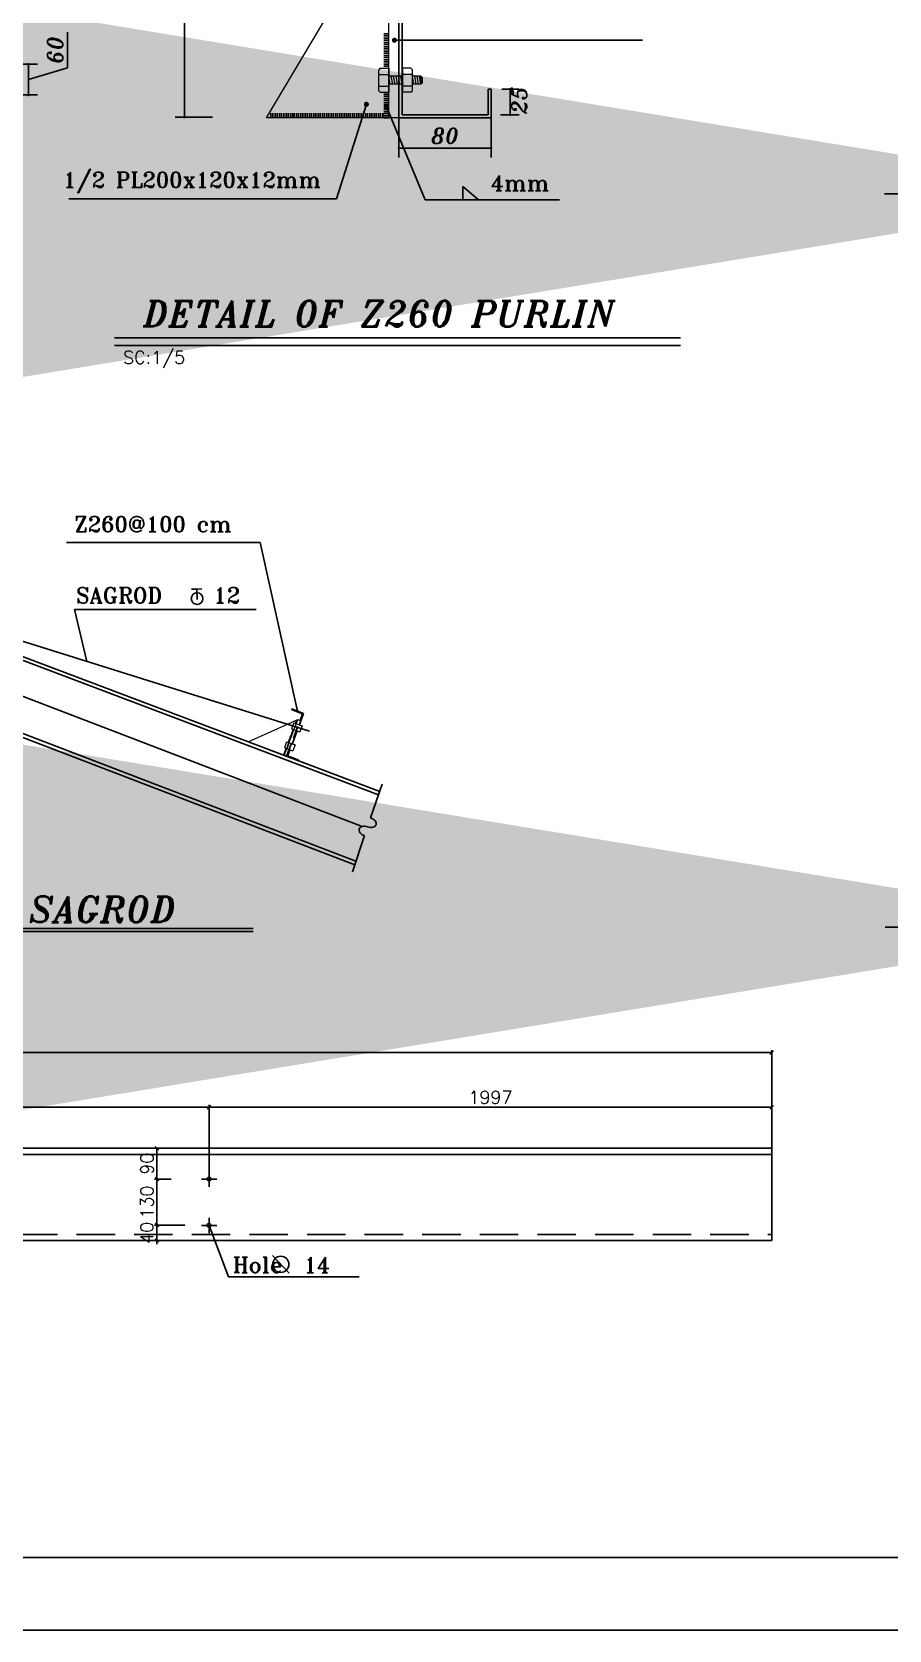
# Model space of a CAD drawing. Header units: inches. Extents: x 1387 to 2676, y -3554 to -2136.
# Drawn here: x 2529.76 to 2546.5, y -2767.19 to -2735.99 of the extents above; entities that cross this region are included whole.
import ezdxf
from ezdxf.enums import TextEntityAlignment as Align

# ---------------------------------------------------------------- set-up
doc = ezdxf.new("R2010")
doc.units = ezdxf.units.IN
doc.header["$MEASUREMENT"] = 0
doc.linetypes.add('ACAD_ISO04W100', pattern=[30, 24, -3, 0, -3])
doc.linetypes.add('HIDDEN', pattern=[0.375, 0.25, -0.125])
for name, color, linetype in [('1', 1, 'Continuous'), ('3', 3, 'HIDDEN'), ('3G', 3, 'Continuous'), ('4C', 4, 'Continuous'), ('6M', 6, 'Continuous'), ('DIM', 8, 'Continuous'), ('DIM1', 1, 'Continuous'), ('had', 2, 'Continuous'), ('lateral brace', 5, 'Continuous'), ('Layer1', 1, 'ACAD_ISO04W100'), ('Layer4', 118, 'Continuous'), ('TEX', 2, 'Continuous'), ('TEXT', 3, 'Continuous'), ('TEXT-1', 3, 'Continuous'), ('tir', 92, 'Continuous')]:
    doc.layers.add(name, color=color, linetype=linetype)
doc.layers.add('2', color=2, linetype='Continuous', lineweight=9)
doc.styles.add('GOTHIC', font='GOTHIC.TTF')
doc.styles.add('ITALICT', font='italict')
doc.styles.add('ROMANS', font='ROMANS')
doc.styles.add('ROMANT', font='romant')
doc.dimstyles.new('1-10', dxfattribs={"dimscale": 0, "dimtxt": 20, "dimasz": 25, "dimexe": 10, "dimexo": 10, "dimgap": 10, "dimtad": 0, "dimdec": 0, "dimtxsty": 'GOTHIC', "dimcen": 0, "dimclrd": 256, "dimclre": 256, "dimclrt": 1, "dimadec": 0, "dimazin": 0, "dimtfac": 1, "dimtdec": 0, "dimtofl": 0, "dimtmove": 2, "dimatfit": 3, "dimfxl": 1, "dimarcsym": 0})
doc.dimstyles.new('AXE', dxfattribs={"dimtxt": 0.25, "dimasz": 0.07, "dimexe": 0.05, "dimexo": 0, "dimgap": 0.07, "dimtad": 1, "dimdec": 8, "dimlfac": 100, "dimrnd": 1, "dimdsep": 46, "dimtxsty": 'ROMANS', "dimblk": 'OBLIQUE', "dimcen": 0.09, "dimclrd": 1, "dimclre": 1, "dimclrt": 2, "dimadec": 0, "dimazin": 0, "dimtfac": 0.9, "dimtdec": 8, "dimtix": 1, "dimtmove": 2, "dimatfit": 3, "dimldrblk": 'OBLIQUE', "dimfxl": 0.1, "dimtolj": 1, "dimarcsym": 0})
doc.dimstyles.new('FAZ1-2$0$NEW', dxfattribs={"dimtxt": 0.3, "dimasz": 0.05, "dimexe": 0.18, "dimexo": 0, "dimgap": 0.09, "dimtad": 1, "dimdec": 0, "dimlfac": 100, "dimzin": 0, "dimdsep": 46, "dimtxsty": 'ITALICT', "dimblk": 'DOT', "dimcen": 0.045, "dimclrt": 2, "dimadec": 0, "dimazin": 0, "dimtfac": 1, "dimtdec": 0, "dimtmove": 1, "dimatfit": 3, "dimldrblk": 'DOT', "dimfxl": 0.18, "dimtolj": 1, "dimtzin": 0, "dimarcsym": 0})

# ---------------------------------------------------------------- blocks, each defined once
blk = doc.blocks.new('_Dot')
at = {"layer": 'DIM', "color": 0, "lineweight": -2}
blk.add_line((-0.5, 0), (-1, 0), dxfattribs=at)
at = {"layer": 'DIM', "color": 0, "const_width": 0.5}
blk.add_lwpolyline([(-0.25, 0, 1), (0.25, 0, 1)], format="xyb", close=True, dxfattribs=at)
blk = doc.blocks.new('*D2634')
at = {"layer": 'Defpoints', "color": 0, "transparency": 16777216}
for p in [(2534.237034943983, -2732.453836855051), (2532.742278932439, -2737.653836855049), (2533.291034943963, -2737.653836855049)]:
    blk.add_point(p, dxfattribs=at)
at = {"layer": 'DIM1', "color": 0, "lineweight": -2, "transparency": 16777216}
for p, q in [((2534.237034943983, -2732.453836855051), (2532.562278932439, -2732.453836855051)), ((2532.742278932439, -2732.503836855051), (2532.742278932439, -2737.603836855049)), ((2533.291034943963, -2737.653836855049), (2532.562278932439, -2737.653836855049))]:
    blk.add_line(p, q, dxfattribs=at)
at = {"layer": 'DIM1', "color": 0, "lineweight": -2, "transparency": 16777216, "xscale": 0.05, "yscale": 0.05, "zscale": 0.05}
for p, rotation in [((2532.742278932439, -2732.453836855051), 90), ((2532.742278932439, -2737.653836855049), 270)]:
    blk.add_blockref('_Dot', p, dxfattribs=dict(at, rotation=rotation))
at = {"layer": 'DIM1', "color": 2, "lineweight": 15, "transparency": 16777216, "insert": (2532.502278932438, -2735.05383685505), "char_height": 0.3, "attachment_point": 5, "rotation": 90, "style": 'ITALICT'}
blk.add_mtext('\\A1;260', dxfattribs=at)
blk = doc.blocks.new('*D2637')
at = {"layer": 'Defpoints', "color": 0, "transparency": 16777216}
for p in [(2538.942352919075, -2737.109436551161), (2538.917009518125, -2737.609640426478), (2539.1017605075, -2737.609640426478)]:
    blk.add_point(p, dxfattribs=at)
at = {"layer": 'DIM1', "color": 0, "lineweight": -2, "transparency": 16777216}
for p, q in [((2538.942352919075, -2737.109436551161), (2539.2817605075, -2737.109436551161)), ((2539.1017605075, -2737.159436551161), (2539.1017605075, -2737.559640426478)), ((2538.917009518125, -2737.609640426478), (2539.2817605075, -2737.609640426478))]:
    blk.add_line(p, q, dxfattribs=at)
at = {"layer": 'DIM1', "color": 0, "lineweight": -2, "transparency": 16777216, "xscale": 0.05, "yscale": 0.05, "zscale": 0.05}
for p, rotation in [((2539.1017605075, -2737.109436551161), 90), ((2539.1017605075, -2737.609640426478), 270)]:
    blk.add_blockref('_Dot', p, dxfattribs=dict(at, rotation=rotation))
at = {"layer": 'DIM1', "color": 2, "lineweight": 15, "transparency": 16777216, "insert": (2539.281600945146, -2737.322686556567), "char_height": 0.3, "attachment_point": 5, "rotation": 90, "style": 'ITALICT'}
blk.add_mtext('\\A1;25', dxfattribs=at)
blk = doc.blocks.new('*D2647')
at = {"layer": 'Defpoints', "color": 0, "transparency": 16777216}
for p in [(2528.853410747383, -2736.621325354968), (2528.853410747383, -2737.221325354966), (2529.694540351238, -2737.221325354966)]:
    blk.add_point(p, dxfattribs=at)
at = {"layer": 'DIM1', "color": 0, "lineweight": -2, "transparency": 16777216}
for p, q in [((2530.459540351238, -2736.691825354967), (2530.459540351238, -2735.997539640681)), ((2528.853410747383, -2736.621325354968), (2529.874540351238, -2736.621325354968)), ((2529.694540351238, -2736.671325354968), (2529.694540351238, -2737.171325354966)), ((2529.694540351238, -2736.921325354967), (2530.459540351238, -2736.691825354967)), ((2528.853410747383, -2737.221325354966), (2529.874540351238, -2737.221325354966))]:
    blk.add_line(p, q, dxfattribs=at)
at = {"layer": 'DIM1', "color": 0, "lineweight": -2, "transparency": 16777216, "xscale": 0.05, "yscale": 0.05, "zscale": 0.05}
for p, rotation in [((2529.694540351238, -2736.621325354968), 90), ((2529.694540351238, -2737.221325354966), 270)]:
    blk.add_blockref('_Dot', p, dxfattribs=dict(at, rotation=rotation))
at = {"layer": 'DIM1', "color": 2, "lineweight": 15, "transparency": 16777216, "insert": (2530.219540351237, -2736.344682497824), "char_height": 0.3, "attachment_point": 5, "rotation": 90, "style": 'ITALICT'}
blk.add_mtext('\\A1;60', dxfattribs=at)
blk = doc.blocks.new('_Oblique')
at = {"color": 0, "linetype": 'ByBlock', "lineweight": -2}
blk.add_line((-0.5, -0.5), (0.5, 0.5), dxfattribs=at)
blk = doc.blocks.new('*D2651')
at = {"layer": 'Defpoints', "color": 0, "linetype": 'ByBlock', "transparency": 16777216}
for p in [(2544.211357490407, -2755.918715632013), (2500.261357490395, -2757.787296597127), (2544.211357490407, -2757.787296597127)]:
    blk.add_point(p, dxfattribs=at)
at = {"layer": 'DIM', "color": 1, "linetype": 'ByBlock', "lineweight": -2, "transparency": 16777216}
for p, q in [((2500.261357490395, -2757.787296597127), (2500.261357490395, -2755.868715632013)), ((2500.261357490395, -2755.918715632013), (2544.211357490407, -2755.918715632013)), ((2544.211357490407, -2757.787296597127), (2544.211357490407, -2755.868715632013))]:
    blk.add_line(p, q, dxfattribs=at)
at = {"layer": 'DIM', "color": 1, "linetype": 'ByBlock', "lineweight": -2, "transparency": 16777216, "xscale": 0.07, "yscale": 0.07, "zscale": 0.07, "rotation": 180}
blk.add_blockref('_Oblique', (2500.261357490395, -2755.918715632013), dxfattribs=at)
at = {"layer": 'DIM', "color": 1, "linetype": 'ByBlock', "lineweight": -2, "transparency": 16777216, "xscale": 0.07, "yscale": 0.07, "zscale": 0.07}
blk.add_blockref('_Oblique', (2544.211357490407, -2755.918715632013), dxfattribs=at)
at = {"layer": 'DIM', "color": 2, "linetype": 'ByBlock', "transparency": 16777216, "insert": (2522.236357490401, -2755.723715632013), "char_height": 0.25, "attachment_point": 5, "style": 'ROMANS'}
blk.add_mtext('\\A1;7994', dxfattribs=at)
blk = doc.blocks.new('*D2653')
at = {"layer": 'Defpoints', "color": 0, "transparency": 16777216}
for p in [(2536.931582642792, -2737.669908283622), (2538.731557572077, -2737.669908283622), (2536.931582642792, -2738.259554625243)]:
    blk.add_point(p, dxfattribs=at)
at = {"layer": 'DIM1', "color": 0, "lineweight": -2, "transparency": 16777216}
for p, q in [((2536.931582642792, -2737.669908283622), (2536.931582642792, -2738.439554625243)), ((2538.731557572077, -2737.669908283622), (2538.731557572077, -2738.439554625243)), ((2538.681557572077, -2738.259554625243), (2536.981582642792, -2738.259554625243))]:
    blk.add_line(p, q, dxfattribs=at)
at = {"layer": 'DIM1', "color": 0, "lineweight": -2, "transparency": 16777216, "xscale": 0.05, "yscale": 0.05, "zscale": 0.05, "rotation": 180}
blk.add_blockref('_Dot', (2536.931582642792, -2738.259554625243), dxfattribs=at)
at = {"layer": 'DIM1', "color": 0, "lineweight": -2, "transparency": 16777216, "xscale": 0.05, "yscale": 0.05, "zscale": 0.05}
blk.add_blockref('_Dot', (2538.731557572077, -2738.259554625243), dxfattribs=at)
at = {"layer": 'DIM1', "color": 2, "lineweight": 15, "transparency": 16777216, "insert": (2537.831570107434, -2738.019554625243), "char_height": 0.3, "attachment_point": 5, "style": 'ITALICT'}
blk.add_mtext('\\A1;80', dxfattribs=at)
blk = doc.blocks.new('*D2687')
at = {"layer": 'Defpoints', "color": 0, "linetype": 'ByBlock', "transparency": 16777216}
for p in [(2533.223857490404, -2756.986882684807), (2533.223857490404, -2758.42228072871), (2544.211357490407, -2758.687296597129)]:
    blk.add_point(p, dxfattribs=at)
at = {"layer": 'DIM', "color": 1, "linetype": 'ByBlock', "lineweight": -2, "transparency": 16777216}
for p, q in [((2533.223857490404, -2758.42228072871), (2533.223857490404, -2756.936882684807)), ((2544.211357490407, -2756.986882684807), (2533.223857490404, -2756.986882684807)), ((2544.211357490407, -2758.687296597129), (2544.211357490407, -2756.936882684807))]:
    blk.add_line(p, q, dxfattribs=at)
at = {"layer": 'DIM', "color": 1, "linetype": 'ByBlock', "lineweight": -2, "transparency": 16777216, "xscale": 0.07, "yscale": 0.07, "zscale": 0.07, "rotation": 180}
blk.add_blockref('_Oblique', (2533.223857490404, -2756.986882684807), dxfattribs=at)
at = {"layer": 'DIM', "color": 1, "linetype": 'ByBlock', "lineweight": -2, "transparency": 16777216, "xscale": 0.07, "yscale": 0.07, "zscale": 0.07}
blk.add_blockref('_Oblique', (2544.211357490407, -2756.986882684807), dxfattribs=at)
at = {"layer": 'DIM', "color": 2, "linetype": 'ByBlock', "transparency": 16777216, "insert": (2538.717607490405, -2756.791882684807), "char_height": 0.25, "attachment_point": 5, "style": 'ROMANS'}
blk.add_mtext('\\A1;1997', dxfattribs=at)
blk = doc.blocks.new('*D2688')
at = {"layer": 'Defpoints', "color": 0, "linetype": 'ByBlock', "transparency": 16777216}
for p in [(2522.236357490401, -2756.986882684761), (2522.236357490401, -2758.449476655909), (2533.223857490404, -2758.42228072871)]:
    blk.add_point(p, dxfattribs=at)
at = {"layer": 'DIM', "color": 1, "linetype": 'ByBlock', "lineweight": -2, "transparency": 16777216}
for p, q in [((2522.236357490401, -2758.449476655909), (2522.236357490401, -2756.936882684761)), ((2533.223857490404, -2756.986882684761), (2522.236357490401, -2756.986882684761)), ((2533.223857490404, -2758.42228072871), (2533.223857490404, -2756.936882684761))]:
    blk.add_line(p, q, dxfattribs=at)
at = {"layer": 'DIM', "color": 1, "linetype": 'ByBlock', "lineweight": -2, "transparency": 16777216, "xscale": 0.07, "yscale": 0.07, "zscale": 0.07, "rotation": 180}
blk.add_blockref('_Oblique', (2522.236357490401, -2756.986882684761), dxfattribs=at)
at = {"layer": 'DIM', "color": 1, "linetype": 'ByBlock', "lineweight": -2, "transparency": 16777216, "xscale": 0.07, "yscale": 0.07, "zscale": 0.07}
blk.add_blockref('_Oblique', (2533.223857490404, -2756.986882684761), dxfattribs=at)
at = {"layer": 'DIM', "color": 2, "linetype": 'ByBlock', "transparency": 16777216, "insert": (2527.730107490403, -2756.791882684761), "char_height": 0.25, "attachment_point": 5, "style": 'ROMANS'}
blk.add_mtext('\\A1;2000', dxfattribs=at)
blk = doc.blocks.new('*D2689')
at = {"layer": 'Defpoints', "color": 0, "linetype": 'ByBlock', "transparency": 16777216}
for p in [(2532.479161824359, -2757.787296597128), (2532.205384171123, -2758.387103990072), (2532.480187210572, -2758.387103990072)]:
    blk.add_point(p, dxfattribs=at)
at = {"layer": 'DIM', "color": 1, "linetype": 'ByBlock', "lineweight": -2, "transparency": 16777216}
for p, q in [((2532.479161824359, -2757.787296597128), (2532.155384171123, -2757.787296597128)), ((2532.205384171123, -2757.787296597128), (2532.205384171123, -2758.387103990072)), ((2532.480187210572, -2758.387103990072), (2532.155384171123, -2758.387103990072))]:
    blk.add_line(p, q, dxfattribs=at)
at = {"layer": 'DIM', "color": 1, "linetype": 'ByBlock', "lineweight": -2, "transparency": 16777216, "xscale": 0.07, "yscale": 0.07, "zscale": 0.07}
for p, rotation in [((2532.205384171123, -2757.787296597128), 90), ((2532.205384171123, -2758.387103990072), 270)]:
    blk.add_blockref('_Oblique', p, dxfattribs=dict(at, rotation=rotation))
at = {"layer": 'DIM', "color": 2, "linetype": 'ByBlock', "transparency": 16777216, "insert": (2532.010384171122, -2758.0872002936), "char_height": 0.25, "attachment_point": 5, "rotation": 90, "style": 'ROMANS'}
blk.add_mtext('\\A1;90', dxfattribs=at)
blk = doc.blocks.new('*D2690')
at = {"layer": 'Defpoints', "color": 0, "linetype": 'ByBlock', "transparency": 16777216}
for p in [(2532.480187210572, -2758.387103990072), (2532.20538417089, -2759.287296597128), (2532.749054197074, -2759.287296597128)]:
    blk.add_point(p, dxfattribs=at)
at = {"layer": 'DIM', "color": 1, "linetype": 'ByBlock', "lineweight": -2, "transparency": 16777216}
for p, q in [((2532.480187210572, -2758.387103990072), (2532.15538417089, -2758.387103990072)), ((2532.20538417089, -2758.387103990072), (2532.20538417089, -2759.287296597128)), ((2532.749054197074, -2759.287296597128), (2532.15538417089, -2759.287296597128))]:
    blk.add_line(p, q, dxfattribs=at)
at = {"layer": 'DIM', "color": 1, "linetype": 'ByBlock', "lineweight": -2, "transparency": 16777216, "xscale": 0.07, "yscale": 0.07, "zscale": 0.07}
for p, rotation in [((2532.20538417089, -2758.387103990072), 90), ((2532.20538417089, -2759.287296597128), 270)]:
    blk.add_blockref('_Oblique', p, dxfattribs=dict(at, rotation=rotation))
at = {"layer": 'DIM', "color": 2, "linetype": 'ByBlock', "transparency": 16777216, "insert": (2532.010384170889, -2758.8372002936), "char_height": 0.25, "attachment_point": 5, "rotation": 90, "style": 'ROMANS'}
blk.add_mtext('\\A1;130', dxfattribs=at)
blk = doc.blocks.new('*D2691')
at = {"layer": 'Defpoints', "color": 0, "linetype": 'ByBlock', "transparency": 16777216}
for p in [(2532.749054197074, -2759.287296597128), (2532.204358785376, -2759.587296597131), (2532.474552779077, -2759.587296597131)]:
    blk.add_point(p, dxfattribs=at)
at = {"layer": 'DIM', "color": 1, "linetype": 'ByBlock', "lineweight": -2, "transparency": 16777216}
for p, q in [((2532.204358785376, -2759.287296597128), (2532.204358785376, -2759.217296597128)), ((2532.749054197074, -2759.287296597128), (2532.154358785376, -2759.287296597128)), ((2532.204358785376, -2759.287296597128), (2532.204358785376, -2759.587296597131)), ((2532.474552779077, -2759.587296597131), (2532.154358785376, -2759.587296597131)), ((2532.204358785376, -2759.587296597131), (2532.204358785376, -2759.657296597131))]:
    blk.add_line(p, q, dxfattribs=at)
at = {"layer": 'DIM', "color": 1, "linetype": 'ByBlock', "lineweight": -2, "transparency": 16777216, "xscale": 0.07, "yscale": 0.07, "zscale": 0.07}
for p, rotation in [((2532.204358785376, -2759.287296597128), 270), ((2532.204358785376, -2759.587296597131), 90)]:
    blk.add_blockref('_Oblique', p, dxfattribs=dict(at, rotation=rotation))
at = {"layer": 'DIM', "color": 2, "linetype": 'ByBlock', "transparency": 16777216, "insert": (2532.009358785375, -2759.43729659713), "char_height": 0.25, "attachment_point": 5, "rotation": 90, "style": 'ROMANS'}
blk.add_mtext('\\A1;40', dxfattribs=at)

msp = doc.modelspace()

# ---------------------------------------------------------------- linework, layer by layer
at = {"layer": '1'}
for p, q in [((2536.730689785632, -2736.026442383025), (2536.636002900967, -2736.026442383025)), ((2536.730689785632, -2736.068793826062), (2536.636002900967, -2736.068793826062)), ((2536.730689785632, -2736.111145269106), (2536.636002900967, -2736.111145269106)), ((2536.730689785632, -2736.153496712142), (2536.636002900967, -2736.153496712142)), ((2536.730689785632, -2736.195848155186), (2536.636002900967, -2736.195848155186)), ((2536.730689785632, -2736.238199598223), (2536.636002900967, -2736.238199598223)), ((2536.730689785632, -2736.280551041267), (2536.636002900967, -2736.280551041267)), ((2536.730689785632, -2736.322902484304), (2536.636002900967, -2736.322902484304)), ((2536.730689785632, -2736.365253927348), (2536.636002900967, -2736.365253927348)), ((2536.730689785632, -2736.407605370385), (2536.636002900967, -2736.407605370385)), ((2536.730689785632, -2736.449956813429), (2536.636002900967, -2736.449956813429)), ((2536.843035958664, -2736.152135522121), (2541.686396498189, -2736.152135522121)), ((2536.730689785632, -2736.492308256473), (2536.636002900967, -2736.492308256473)), ((2536.730689785632, -2736.53465969951), (2536.636002900967, -2736.53465969951)), ((2536.730689785632, -2736.577011142554), (2536.636002900967, -2736.577011142554)), ((2536.730689785632, -2736.61936258559), (2536.636002900967, -2736.61936258559)), ((2536.730689785632, -2736.661714028634), (2536.636002900967, -2736.661714028634)), ((2536.730689785632, -2737.169226885666), (2536.730689785632, -2736.700476885666)), ((2536.999925408469, -2737.169226885666), (2536.999925408469, -2736.700476885666)), ((2536.730689785632, -2737.204042410174), (2536.636002900967, -2737.204042410174)), ((2536.730689785632, -2737.246393853211), (2536.636002900967, -2737.246393853211)), ((2536.730689785632, -2737.288745296255), (2536.636002900967, -2737.288745296255)), ((2536.730689785632, -2737.331096739292), (2536.636002900967, -2737.331096739292)), ((2536.730689785632, -2737.373448182336), (2536.636002900967, -2737.373448182336)), ((2534.429031082211, -2737.575221398942), (2534.429031082211, -2737.669908283622)), ((2534.47138252524, -2737.575221398942), (2534.47138252524, -2737.669908283622)), ((2534.51373396827, -2737.575221398942), (2534.51373396827, -2737.669908283622)), ((2534.556085411357, -2737.575221398942), (2534.556085411357, -2737.669908283622)), ((2534.598436854387, -2737.575221398942), (2534.598436854387, -2737.669908283622)), ((2534.640788297416, -2737.575221398942), (2534.640788297416, -2737.669908283622)), ((2534.640788297416, -2737.575221398942), (2534.640788297416, -2737.669908283622)), ((2534.683139740446, -2737.575221398942), (2534.683139740446, -2737.669908283622)), ((2534.725491183475, -2737.575221398942), (2534.725491183475, -2737.669908283622)), ((2534.767842626563, -2737.575221398942), (2534.767842626563, -2737.669908283622)), ((2534.810194069592, -2737.575221398942), (2534.810194069592, -2737.669908283622)), ((2534.852545512622, -2737.575221398942), (2534.852545512622, -2737.669908283622)), ((2534.886656577655, -2737.575221398942), (2534.886656577655, -2737.669908283622)), ((2534.929008020685, -2737.575221398942), (2534.929008020685, -2737.669908283622)), ((2534.971359463772, -2737.575221398942), (2534.971359463772, -2737.669908283622)), ((2535.013710906802, -2737.575221398942), (2535.013710906802, -2737.669908283622)), ((2535.056062349831, -2737.575221398942), (2535.056062349831, -2737.669908283622)), ((2535.098413792861, -2737.575221398942), (2535.098413792861, -2737.669908283622)), ((2535.14076523589, -2737.575221398942), (2535.14076523589, -2737.669908283622)), ((2535.14076523589, -2737.575221398942), (2535.14076523589, -2737.669908283622)), ((2535.183116678978, -2737.575221398942), (2535.183116678978, -2737.669908283622)), ((2535.225468122007, -2737.575221398942), (2535.225468122007, -2737.669908283622)), ((2535.267819565037, -2737.575221398942), (2535.267819565037, -2737.669908283622)), ((2535.310171008066, -2737.575221398942), (2535.310171008066, -2737.669908283622)), ((2535.352522451096, -2737.575221398942), (2535.352522451096, -2737.669908283622)), ((2535.394873894184, -2737.575221398942), (2535.394873894184, -2737.669908283622)), ((2535.437225337213, -2737.575221398942), (2535.437225337213, -2737.669908283622)), ((2535.479576780242, -2737.575221398942), (2535.479576780242, -2737.669908283622)), ((2535.521928223272, -2737.575221398942), (2535.521928223272, -2737.669908283622)), ((2535.564279666301, -2737.575221398942), (2535.564279666301, -2737.669908283622)), ((2535.606631109389, -2737.575221398942), (2535.606631109389, -2737.669908283622)), ((2535.606631109389, -2737.575221398942), (2535.606631109389, -2737.669908283622)), ((2535.648982552419, -2737.575221398942), (2535.648982552419, -2737.669908283622)), ((2535.691333995448, -2737.575221398942), (2535.691333995448, -2737.669908283622)), ((2536.295354266782, -2737.403092784416), (2535.711973422338, -2739.248135903605)), ((2535.733685438478, -2737.575221398942), (2535.733685438478, -2737.669908283622)), ((2535.776036881507, -2737.575221398942), (2535.776036881507, -2737.669908283622)), ((2535.818388324595, -2737.575221398942), (2535.818388324595, -2737.669908283622)), ((2535.860739767624, -2737.575221398942), (2535.860739767624, -2737.669908283622)), ((2535.903091210654, -2737.575221398942), (2535.903091210654, -2737.669908283622)), ((2535.937202275687, -2737.575221398942), (2535.937202275687, -2737.669908283622)), ((2535.979553718716, -2737.575221398942), (2535.979553718716, -2737.669908283622)), ((2536.021905161746, -2737.575221398942), (2536.021905161746, -2737.669908283622)), ((2536.064256604834, -2737.575221398942), (2536.064256604834, -2737.669908283622)), ((2536.106608047863, -2737.575221398942), (2536.106608047863, -2737.669908283622)), ((2536.148959490893, -2737.575221398942), (2536.148959490893, -2737.669908283622)), ((2536.191310933922, -2737.575221398942), (2536.191310933922, -2737.669908283622)), ((2536.191310933922, -2737.575221398942), (2536.191310933922, -2737.669908283622)), ((2536.233662376952, -2737.575221398942), (2536.233662376952, -2737.669908283622)), ((2536.276013820039, -2737.575221398942), (2536.276013820039, -2737.669908283622)), ((2536.318365263069, -2737.575221398942), (2536.318365263069, -2737.669908283622)), ((2536.360716706098, -2737.575221398942), (2536.360716706098, -2737.669908283622)), ((2536.403068149128, -2737.575221398942), (2536.403068149128, -2737.669908283622)), ((2536.445419592157, -2737.575221398942), (2536.445419592157, -2737.669908283622)), ((2536.487771035245, -2737.575221398942), (2536.487771035245, -2737.669908283622)), ((2536.530122478274, -2737.575221398942), (2536.530122478274, -2737.669908283622)), ((2536.572473921304, -2737.575221398942), (2536.572473921304, -2737.669908283622)), ((2536.614825364333, -2737.575221398942), (2536.614825364333, -2737.669908283622)), ((2536.730689785632, -2737.415799625373), (2536.636002900967, -2737.415799625373)), ((2536.730689785632, -2737.458151068417), (2536.636002900967, -2737.458151068417)), ((2536.730689785632, -2737.500502511453), (2536.636002900967, -2737.500502511453)), ((2536.730689785632, -2737.542853954497), (2536.636002900967, -2737.542853954497)), ((2536.730689785632, -2737.585205397541), (2536.636002900967, -2737.585205397541)), ((2536.730689785632, -2737.627556840578), (2536.636002900967, -2737.627556840578)), ((2536.730689785632, -2737.669908283622), (2536.636002900967, -2737.669908283622)), ((2537.445323015461, -2739.266269064583), (2536.687378977207, -2737.44997964251)), ((2535.711973422338, -2739.248135903605), (2530.486749925374, -2739.248135903605)), ((2540.06321301662, -2739.266269064583), (2537.445323015461, -2739.266269064583)), ((2538.17953955401, -2739.006235957067), (2538.479539553999, -2739.260341466472)), ((2538.17953955401, -2739.260341466472), (2538.17953955401, -2739.006235957067)), ((2534.218274158266, -2745.960671778537), (2530.439087407503, -2745.960671778537)), ((2534.953152775721, -2749.252714536249), (2534.218274158266, -2745.960671778537)), ((2530.834579680304, -2748.28180339662), (2530.595147648666, -2747.264981517941)), ((2534.145853681795, -2747.264981517941), (2530.595147648666, -2747.264981517941)), ((2534.925177006065, -2749.496542313669), (2534.903131249026, -2749.488213739069)), ((2534.928902201544, -2749.486681712298), (2534.906856444446, -2749.478353137705)), ((2534.932627396964, -2749.476821110928), (2534.910581639924, -2749.468492536334)), ((2534.936352592442, -2749.466960509557), (2534.914306835344, -2749.458631934964)), ((2534.94007778792, -2749.457099908193), (2534.918032030822, -2749.448771333593)), ((2534.94380298334, -2749.447239306823), (2534.921757226301, -2749.438910732222)), ((2534.947528178818, -2749.437378705452), (2534.925482421721, -2749.429050130851)), ((2534.783889433442, -2749.870530859474), (2534.739713538569, -2749.987464559965)), ((2534.787344774129, -2749.861384564336), (2534.76529901709, -2749.853055989743)), ((2534.791069969608, -2749.851523962965), (2534.769024212568, -2749.843195388372)), ((2534.794795165086, -2749.841663361602), (2534.772749407988, -2749.833334787001)), ((2534.798520360506, -2749.831802760231), (2534.776474603466, -2749.82347418563)), ((2534.802245555984, -2749.82194215886), (2534.780199798886, -2749.81361358426)), ((2534.805970751462, -2749.812081557489), (2534.783924994364, -2749.803752982896)), ((2534.809695946882, -2749.802220956119), (2534.787650189843, -2749.793892381525)), ((2534.81342114236, -2749.792360354748), (2534.791375385263, -2749.784031780155)), ((2534.817146337838, -2749.782499753384), (2534.795100580741, -2749.774171178784)), ((2534.820871533258, -2749.772639152014), (2534.798825776219, -2749.764310577413)), ((2534.824596728737, -2749.762778550643), (2534.802550971639, -2749.754449976042)), ((2534.828321924157, -2749.752917949272), (2534.806276167117, -2749.744589374679)), ((2534.832047119635, -2749.743057347901), (2534.810001362595, -2749.734728773308)), ((2534.835772315113, -2749.733196746531), (2534.813726558015, -2749.724868171937)), ((2534.839497510533, -2749.723336145167), (2534.817451753494, -2749.715007570567)), ((2534.843222706011, -2749.713475543796), (2534.821176948972, -2749.705146969196)), ((2534.846947901489, -2749.703614942426), (2534.824902144392, -2749.695286367833)), ((2534.850673096909, -2749.693754341055), (2534.82862733987, -2749.685425766462)), ((2534.854398292387, -2749.683893739684), (2534.83235253529, -2749.675565165091)), ((2534.858123487866, -2749.674033138321), (2534.836077730768, -2749.66570456372)), ((2534.861848683286, -2749.66417253695), (2534.839802926246, -2749.65584396235)), ((2534.865573878764, -2749.654311935579), (2534.843528121666, -2749.645983360979)), ((2534.869299074184, -2749.644451334208), (2534.847253317144, -2749.636122759615)), ((2534.873024269662, -2749.634590732838), (2534.850978512623, -2749.626262158245)), ((2534.87674946514, -2749.624730131474), (2534.854703708043, -2749.616401556874)), ((2534.691214508624, -2750.115841609297), (2534.669168751585, -2750.107513034696)), ((2534.694939704103, -2750.105981007926), (2534.672893947005, -2750.097652433325)), ((2534.698664899523, -2750.096120406555), (2534.676619142483, -2750.087791831962)), ((2534.702390095001, -2750.086259805184), (2534.680344337903, -2750.077931230591)), ((2534.706115290479, -2750.076399203814), (2534.684069533381, -2750.068070629221)), ((2534.709840485899, -2750.06653860245), (2534.687794728859, -2750.05821002785)), ((2534.713565681377, -2750.056678001079), (2534.691519924279, -2750.048349426479)), ((2534.717290876797, -2750.046817399709), (2534.695245119758, -2750.038488825108)), ((2534.721016072275, -2750.036956798338), (2534.698970315236, -2750.028628223745)), ((2534.721016072275, -2750.036956798338), (2534.698970315236, -2750.028628223745)), ((2534.724741267753, -2750.027096196967), (2534.702695510656, -2750.018767622374)), ((2534.728466463173, -2750.017235595604), (2534.706420706134, -2750.008907021003)), ((2534.732191658652, -2750.007374994233), (2534.710145901612, -2749.999046419633)), ((2534.73591685413, -2749.997514392862), (2534.713871097032, -2749.989185818262)), ((2534.73964204955, -2749.987653791492), (2534.71759629251, -2749.979325216891)), ((2536.37768902829, -2751.336909132116), (2536.604348749403, -2750.680071908691)), ((2536.022221364154, -2752.389651701998), (2536.26065464587, -2751.683019857877)), ((2533.223857490404, -2758.537103990073), (2533.223857490404, -2758.23710399007)), ((2533.373857490427, -2758.387103990071), (2533.073857490439, -2758.387103990071)), ((2533.222832104249, -2759.142034545943), (2533.222832104249, -2759.442034545946)), ((2533.372832104273, -2759.292034545944), (2533.072832104284, -2759.292034545944)), ((2533.222832104249, -2759.292034545944), (2533.605522345984, -2760.296954303873)), ((2533.605522345984, -2760.296954303873), (2536.154361740686, -2760.296954303873))]:
    msp.add_line(p, q, dxfattribs=at)
msp.add_lwpolyline([(2492.774888040069, -2765.777509374466), (2574.043238208419, -2765.777509374466), (2574.043238208419, -2709.144512741471), (2492.774888040069, -2709.144512741471)], close=True, dxfattribs=at)
at = {"layer": '1', "const_width": 0.05}
for points in [[(2536.81803595864, -2736.152135522121, 1), (2536.868035958629, -2736.152135522121, 1)], [(2536.270354266759, -2737.403092784416, 1), (2536.320354266747, -2737.403092784416, 1)], [(2536.662378977184, -2737.44997964251, 1), (2536.712378977172, -2737.44997964251, 1)]]:
    msp.add_lwpolyline(points, format="xyb", close=True, dxfattribs=at)
at = {"layer": '1'}
for centre, radius, start, end in [((2536.306010331275, -2751.548887572391), 0.2237692891060529, 56.51896944441636, 71.31747355631835), ((2536.343257884975, -2751.492572156205), 0.1562503557968051, 38.78793399203573, 56.51896944441636), ((2536.381372884978, -2751.461940122705), 0.1073517392121382, 14.31901824856149, 38.78793399203573), ((2536.427487613066, -2751.450169323101), 0.0597584637883119, 341.3174735524834, 14.31901824573674), ((2536.210856061152, -2751.569759666892), 0.0597584637843931, 161.3174735536658, 194.3190182457367), ((2536.269625419358, -2751.553273537394), 0.1207880082653661, 195.0016669285471, 239.8120406776158), ((2536.210856061152, -2751.569759666892), 0.0597584637794353, 128.3159288620215, 161.3174735528923), ((2536.240363757897, -2751.607101542833), 0.1073517392218082, 103.8470131197956, 128.3159288620215), ((2536.332333342885, -2751.471041417595), 0.2237692891152983, 236.5189694444163, 251.3174735563183), ((2536.252066674831, -2751.65457907897), 0.1562503557929312, 86.11597767007017, 103.8470131232305), ((2536.247493140065, -2751.721942935279), 0.2237692891147784, 71.31747355275633, 86.11597766674056), ((2536.390850534095, -2751.297986054722), 0.223769289107222, 251.3174735563183, 266.1159776700701), ((2536.386276999328, -2751.365349911017), 0.1562503557990755, 266.1159776667405, 283.8470131197956), ((2536.397979916263, -2751.412827447168), 0.1073517392150164, 283.8470131197956, 308.3159288622707), ((2536.427487613066, -2751.450169323101), 0.0597584637824286, 308.3159288622707, 341.3174735536657)]:
    msp.add_arc(centre, radius, start, end, dxfattribs=at)
at = {"layer": '2'}
for p, q in [((2534.344328196152, -2737.669908283622), (2536.730689785632, -2733.656515426477)), ((2536.730689785632, -2737.669908283622), (2536.730689785632, -2733.656515426477)), ((2536.566627285632, -2736.700476885666), (2536.535377285632, -2736.731726885659)), ((2536.535377285632, -2737.137976885666), (2536.535377285632, -2736.731726885659)), ((2536.566627285632, -2736.700476885666), (2536.730689785632, -2736.700476885666)), ((2536.730689785632, -2736.700476885666), (2536.730689785632, -2737.169226885666)), ((2537.163987908469, -2736.700476885666), (2536.999925408469, -2736.700476885666)), ((2536.999925408469, -2736.700476885666), (2536.999925408469, -2737.169226885666)), ((2537.163987908469, -2736.700476885666), (2537.195237908469, -2736.731726885659)), ((2537.195237908469, -2737.137976885666), (2537.195237908469, -2736.731726885659)), ((2536.535377285632, -2736.822058770487), (2536.730689785632, -2736.822058770487)), ((2536.535377285632, -2737.047645000845), (2536.730689785632, -2737.047645000845)), ((2536.999925408469, -2736.856726885666), (2536.730689785632, -2736.856726885666)), ((2536.999925408469, -2737.012976885666), (2536.730689785632, -2737.012976885666)), ((2536.761742965391, -2737.012976885666), (2536.734191874639, -2736.856726885666)), ((2536.808617965391, -2737.012976885666), (2536.781066874639, -2736.856726885666)), ((2536.855492965391, -2737.012976885666), (2536.827941874639, -2736.856726885666)), ((2536.9012388962, -2737.012976885666), (2536.873687805506, -2736.856726885666)), ((2536.9481138962, -2737.012976885666), (2536.920562805506, -2736.856726885666)), ((2536.9949888962, -2737.012976885666), (2536.967437805506, -2736.856726885666)), ((2537.195237908469, -2736.822058770487), (2536.999925408469, -2736.822058770487)), ((2537.195237908469, -2737.047645000845), (2536.999925408469, -2737.047645000845)), ((2537.359300408469, -2736.856726885666), (2537.195237908469, -2736.856726885666)), ((2537.219624872683, -2737.012976885666), (2537.195237908469, -2736.874671538784)), ((2537.359300408469, -2737.012976885659), (2537.195237908469, -2737.012976885666)), ((2537.266499872683, -2737.012976885666), (2537.238948781931, -2736.856726885666)), ((2537.313374872683, -2737.012976885659), (2537.285823781931, -2736.856726885666)), ((2537.360249872683, -2737.012976885659), (2537.332698781931, -2736.856726885666)), ((2537.380031858644, -2736.992245435455), (2537.356136281931, -2736.856726885666)), ((2537.390550408469, -2736.887976885659), (2537.359300408469, -2736.856726885666)), ((2537.390550408469, -2736.981726885666), (2537.359300408469, -2737.012976885659)), ((2537.390550408469, -2736.981726885666), (2537.390550408469, -2736.887976885659)), ((2536.566627285632, -2737.169226885666), (2536.535377285632, -2737.137976885666)), ((2536.566627285632, -2737.169226885666), (2536.730689785632, -2737.169226885666)), ((2537.163987908469, -2737.169226885666), (2536.999925408469, -2737.169226885666)), ((2537.163987908469, -2737.169226885666), (2537.195237908469, -2737.137976885666)), ((2536.730689785632, -2737.669908283622), (2534.344328196152, -2737.669908283622)), ((2536.931582642792, -2737.669908283622), (2536.730689785632, -2737.669908283622)), ((2533.989612305726, -2749.850786239842), (2534.956269878094, -2749.414239406384)), ((2534.691214508624, -2750.115841609297), (2534.956269878094, -2749.414239406384)), ((2534.876454630881, -2749.478135690786), (2534.83227873595, -2749.595069391276)), ((2534.876454630881, -2749.478135690786), (2535.041226888265, -2749.540384314556)), ((2534.956269878094, -2749.414239406384), (2535.003043358287, -2749.431909764347)), ((2535.041226888265, -2749.540384314556), (2534.997050993334, -2749.657318015039)), ((2534.691214508624, -2750.115841609297), (2533.989612305726, -2749.850786239842)), ((2534.737933009819, -2749.849685421579), (2534.693757114946, -2749.966619122062)), ((2534.737933009819, -2749.849685421579), (2534.902705267261, -2749.911934045342)), ((2534.739713538569, -2749.987464559958), (2534.783889433442, -2749.870530859474)), ((2534.83227873595, -2749.595069391276), (2534.997050993334, -2749.657318015039)), ((2534.737987988818, -2750.13351196726), (2534.691214508624, -2750.115841609297)), ((2534.693757114946, -2749.966619122062), (2534.85852937233, -2750.028867745825)), ((2534.902705267261, -2749.911934045342), (2534.85852937233, -2750.028867745825))]:
    msp.add_line(p, q, dxfattribs=at)
for centre in [(2533.223857490404, -2758.387103990071), (2533.222832104249, -2759.292034545944)]:
    msp.add_circle(centre, 0.03906249999846523, dxfattribs=at)
at = {"layer": '3'}
for p, q in [((2534.836219075267, -2749.20853864134), (2534.830917967847, -2749.222570685395)), ((2535.050753324773, -2749.305621367823), (2534.830917967847, -2749.222570685395)), ((2535.070086476233, -2749.296890431158), (2534.836219075267, -2749.20853864134)), ((2534.737987988818, -2750.13351196726), (2535.050753324773, -2749.305621367823)), ((2535.070086476233, -2749.296890431158), (2534.757321140278, -2750.124781030589)), ((2534.971855389784, -2750.221863757071), (2534.737987988818, -2750.13351196726)), ((2534.757321140278, -2750.124781030589), (2534.977156497203, -2750.207831713016)), ((2534.977156497203, -2750.207831713016), (2534.971855389784, -2750.221863757071))]:
    msp.add_line(p, q, dxfattribs=at)
at = {"layer": '3G'}
for p, q in [((2531.376890910571, -2742.110408029208), (2542.427019700073, -2742.110408029208)), ((2520.204862046303, -2744.719458787806), (2536.532737855348, -2750.887898876705)), ((2520.228171926006, -2744.651909085698), (2536.555954394993, -2750.820313912069)), ((2528.903388964027, -2747.676703556232), (2535.183360575771, -2749.644406584122)), ((2525.112771152533, -2753.554554853255), (2534.081798719664, -2753.554554853255)), ((2500.261357490395, -2757.787296597127), (2544.211357490407, -2757.787296597127)), ((2544.211357490407, -2757.787296597127), (2544.211357490407, -2759.58729659713)), ((2500.261357490395, -2759.58729659713), (2544.211357490407, -2759.58729659713))]:
    msp.add_line(p, q, dxfattribs=at)
at = {"layer": '4C'}
for p, q in [((2531.376890910571, -2741.960408029207), (2542.427019700073, -2741.960408029207)), ((2525.112771152533, -2753.494554853258), (2534.081798719664, -2753.494554853258))]:
    msp.add_line(p, q, dxfattribs=at)
at = {"layer": 'DIM'}
msp.add_line((2534.009293553143, -2745.960671778537), (2531.911625300374, -2745.960671778537), dxfattribs=at)
msp.add_lwpolyline([(2491.359063124246, -2767.193334290292), (2575.459063124244, -2767.193334290292), (2575.459063124244, -2707.728687825646), (2491.359063124246, -2707.728687825646)], close=True, dxfattribs=at)
at = {"layer": 'had'}
msp.add_line((2500.261357490395, -2757.90729659713), (2544.211357490407, -2757.90729659713), dxfattribs=at)
at = {"layer": 'lateral brace'}
msp.add_lwpolyline([(2491.359063124244, -2767.193334290292), (2575.459063124244, -2767.193334290292), (2575.459063124244, -2707.728687825646), (2491.359063124244, -2707.728687825646)], close=True, dxfattribs=at)
at = {"layer": 'Layer1'}
msp.add_line((2519.83284394689, -2745.225184919474), (2536.211550073655, -2751.503688934734), dxfattribs=at)
at = {"layer": 'Layer4'}
msp.add_lwpolyline([(2575.459063124244, -2707.728687825646), (2491.359063124244, -2707.728687825646), (2491.359063124244, -2767.193334290292), (2575.459063124244, -2767.193334290292)], close=True, dxfattribs=at)
at = {"layer": 'TEX'}
for p, q in [((2532.983719157186, -2746.868040992596), (2532.882922844103, -2746.871624639907)), ((2532.983719157186, -2746.868040992596), (2533.084515470269, -2746.864457345278)), ((2532.991054427883, -2747.074358237101), (2532.983719157186, -2746.868040992596))]:
    msp.add_line(p, q, dxfattribs=at)
msp.add_circle((2532.989424367683, -2747.055191713926), 0.1135451256257058, dxfattribs=at)
at = {"layer": 'TEXT', "color": 2}
msp.add_line((2534.788632829848, -2760.223534555271), (2534.458583258966, -2759.882288561525), dxfattribs=at)
msp.add_circle((2534.623608044407, -2760.052911558394), 0.1573718325156401, dxfattribs=at)
at = {"layer": 'TEXT-1'}
for p, q in [((2536.931582642792, -2737.669908283622), (2536.931582642792, -2732.514104712195)), ((2536.991850499951, -2732.45383685505), (2536.991850499951, -2737.609640426477)), ((2538.671289714918, -2737.10943655116), (2538.671289714918, -2737.609640426477)), ((2538.671289714918, -2737.10943655116), (2538.731557572077, -2737.10943655116)), ((2538.731557572077, -2737.10943655116), (2538.731557572077, -2737.669908283622)), ((2538.731557572077, -2737.669908283622), (2536.931582642792, -2737.669908283622)), ((2536.991850499951, -2737.609640426477), (2538.671289714918, -2737.609640426477)), ((2519.767597154554, -2746.003389840409), (2536.068265810623, -2752.251979491894)), ((2519.790678939098, -2745.935129103442), (2536.091347595109, -2752.183718754926))]:
    msp.add_line(p, q, dxfattribs=at)
at = {"layer": 'tir', "color": 1, "linetype": 'HIDDEN', "ltscale": 3}
msp.add_line((2500.261357490395, -2759.467296597135), (2544.211357490407, -2759.467296597135), dxfattribs=at)

# ---------------------------------------------------------------- texts
at = {"layer": '2', "style": 'ROMANT'}
msp.add_text('SC:1/5', height=0.25, dxfattribs=at).set_placement((2531.544211371816, -2742.470154161159))
at = {"layer": '6M', "style": 'ITALICT'}
for s, p in [('DETAIL OF Z260 PURLIN', (2531.936389275492, -2741.741701517503)), ('DETAIL OF SAGROD', (2525.459052103062, -2753.372997892062))]:
    msp.add_text(s, height=0.4999999999737501, dxfattribs=at).set_placement(p)
at = {"layer": 'TEX', "style": 'ROMANT'}
for s, p in [('1/2 PL200x120x12mm', (2530.371663541489, -2739.030204195691)), (' 4mm', (2538.514700343963, -2739.095154560362)), ('SAGROD', (2530.626820323596, -2747.142083676104)), ('12', (2533.306718145279, -2747.142083676104))]:
    msp.add_text(s, height=0.3040540540540539, dxfattribs=at).set_placement(p)
msp.add_text('Z260@100 cm', height=0.3040540540540539, dxfattribs=at).set_placement((2532.130340267802, -2745.600811044076), align=Align.MIDDLE)
at = {"layer": 'TEXT', "color": 2, "style": 'ROMANT'}
msp.add_text(' Hole  14', height=0.3022243713733076, rotation=359.9182945174613, dxfattribs=at).set_placement((2533.478065491943, -2760.215175647712))

# ---------------------------------------------------------------- dimensions: what is measured, and where the dimension line sits
at = {"layer": 'DIM', "color": 90, "linetype": 'ByBlock'}
dim = msp.add_linear_dim(base=(2544.211357490407, -2755.918715632013), p1=(2500.261357490395, -2757.787296597127), p2=(2544.211357490407, -2757.787296597127), text='7994', dimstyle='AXE', dxfattribs=at)
dim.commit()
dim.dimension.update_dxf_attribs({"geometry": '*D2651', "text_midpoint": (2522.236357490401, -2755.723715632013)})
for base, p1, p2, angle, text, picture, middle in [((2522.236357490401, -2756.986882684761), (2533.223857490404, -2758.42228072871), (2522.236357490401, -2758.449476655909), 180, '2000', '*D2688', (2527.730107490403, -2756.791882684761)), ((2533.223857490404, -2756.986882684807), (2544.211357490407, -2758.687296597129), (2533.223857490404, -2758.42228072871), 180, '1997', '*D2687', (2538.717607490405, -2756.791882684807)), ((2532.205384171123, -2758.387103990072), (2532.479161824358, -2757.787296597127), (2532.480187210571, -2758.387103990071), 90, '90', '*D2689', (2532.010384171122, -2758.0872002936)), ((2532.20538417089, -2759.287296597128), (2532.480187210571, -2758.387103990071), (2532.749054197073, -2759.287296597127), 90, '130', '*D2690', (2532.010384170889, -2758.8372002936)), ((2532.204358785376, -2759.587296597131), (2532.749054197073, -2759.287296597127), (2532.474552779076, -2759.58729659713), 90, '40', '*D2691', (2532.009358785375, -2759.43729659713))]:
    dim = msp.add_linear_dim(base=base, p1=p1, p2=p2, angle=angle, text=text, dimstyle='AXE', dxfattribs=at)
    dim.commit()
    dim.dimension.update_dxf_attribs({"geometry": picture, "text_midpoint": middle})
at = {"layer": 'DIM1', "lineweight": 15}
for base, p1, p2, text, picture, middle in [((2532.742278932439, -2737.653836855049), (2534.237034943982, -2732.45383685505), (2533.291034943963, -2737.653836855048), '260', '*D2634', (2532.502278932438, -2735.05383685505)), ((2529.694540351238, -2737.221325354966), (2528.853410747382, -2736.621325354967), (2528.853410747382, -2737.221325354965), '60', '*D2647', (2530.219540351237, -2736.601825354967))]:
    dim = msp.add_linear_dim(base=base, p1=p1, p2=p2, angle=90, text=text, dimstyle='FAZ1-2$0$NEW', dxfattribs=at)
    dim.commit()
    dim.dimension.update_dxf_attribs({"geometry": picture, "text_midpoint": middle})
dim = msp.add_linear_dim(base=(2539.1017605075, -2737.609640426478), p1=(2538.942352919074, -2737.10943655116), p2=(2538.917009518124, -2737.609640426477), angle=90, text='25', dimstyle='FAZ1-2$0$NEW', dxfattribs=at)
dim.commit()
dim.dimension.update_dxf_attribs({"geometry": '*D2637', "text_midpoint": (2539.521600945146, -2737.322686556567), "dimtype": 160})
dim = msp.add_linear_dim(base=(2536.931582642792, -2738.259554625243), p1=(2538.731557572077, -2737.669908283622), p2=(2536.931582642792, -2737.669908283622), text='80', dimstyle='FAZ1-2$0$NEW', dxfattribs=at)
dim.commit()
dim.dimension.update_dxf_attribs({"geometry": '*D2653', "text_midpoint": (2537.831570107434, -2738.019554625243)})

# ---------------------------------------------------------------- leaders
at = {"layer": '1'}
for points in [[(2551.346162026763, -2739.149703708028), (2546.415563804228, -2739.149703708028)], [(2551.273926390641, -2753.470908399418), (2546.425884657961, -2753.470908399418)]]:
    msp.add_leader(points, dimstyle='1-10', override={"dimscale": 1}, dxfattribs=at)

doc.saveas('drawing.dxf')
